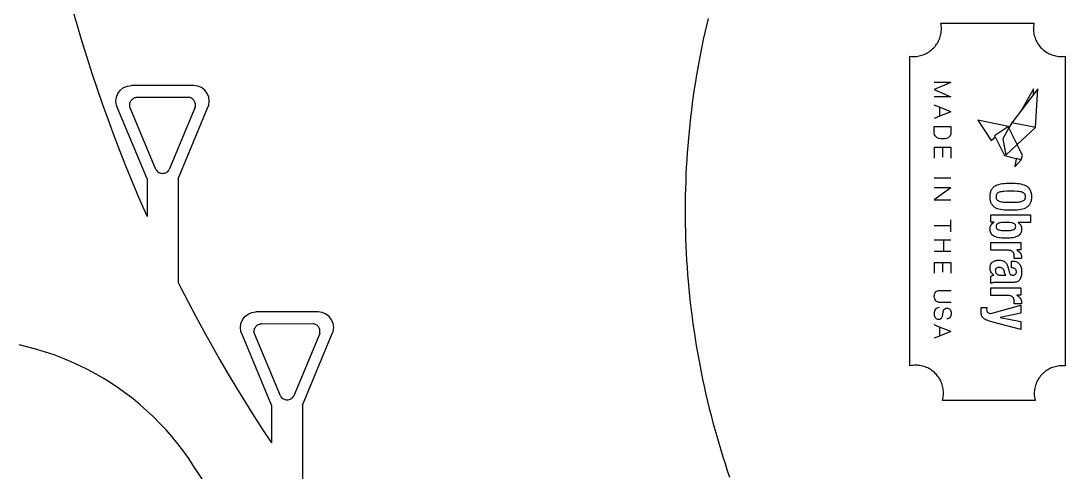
# Model space of a CAD drawing. Extents: x -457 to 457, y -182 to 182.
# Drawn here: x -13.3 to 199.8, y -39.3 to 52.9 of the extents above; entities that cross this region are included whole.
import ezdxf

# ---------------------------------------------------------------- set-up
doc = ezdxf.new("R2010")
doc.units = 0
doc.header["$MEASUREMENT"] = 0
doc.layers.get('0').update_dxf_attribs({"linetype": 'CONTINUOUS'})

msp = doc.modelspace()

# ---------------------------------------------------------------- linework, layer by layer
for p, q in [((-2.72, 55.16), (-1.79, 51.91)), ((126.93, 53.32), (126.59, 51.9)), ((-1.79, 51.91), (-0.83, 48.66)), ((126.59, 51.9), (126.26, 50.47)), ((174.42, 52.4), (193.41, 52.4)), ((174.46, 52.12), (174.42, 52.4)), ((174.5, 51.84), (174.46, 52.12)), ((174.52, 51.56), (174.5, 51.84)), ((174.53, 51.27), (174.52, 51.56)), ((174.52, 50.98), (174.53, 51.27)), ((193.31, 51.56), (193.3, 51.27)), ((193.3, 51.27), (193.31, 50.98)), ((193.33, 51.84), (193.31, 51.56)), ((193.37, 52.12), (193.33, 51.84)), ((193.41, 52.4), (193.37, 52.12)), ((125.95, 49.04), (125.65, 47.61)), ((126.26, 50.47), (125.95, 49.04)), ((173.97, 48.8), (174.08, 49.05)), ((174.08, 49.05), (174.18, 49.31)), ((174.18, 49.31), (174.27, 49.58)), ((174.27, 49.58), (174.35, 49.85)), ((174.35, 49.85), (174.41, 50.12)), ((174.41, 50.12), (174.46, 50.4)), ((174.46, 50.4), (174.5, 50.69)), ((174.5, 50.69), (174.52, 50.98)), ((193.31, 50.98), (193.33, 50.69)), ((193.33, 50.69), (193.37, 50.4)), ((193.37, 50.4), (193.42, 50.12)), ((193.42, 50.12), (193.48, 49.85)), ((193.48, 49.85), (193.56, 49.58)), ((193.56, 49.58), (193.65, 49.31)), ((193.65, 49.31), (193.75, 49.05)), ((193.75, 49.05), (193.86, 48.8)), ((-0.83, 48.66), (0.17, 45.43)), ((125.65, 47.61), (125.37, 46.18)), ((172.24, 46.71), (172.46, 46.88)), ((172.46, 46.88), (172.66, 47.06)), ((172.66, 47.06), (172.86, 47.25)), ((172.86, 47.25), (173.05, 47.44)), ((173.05, 47.44), (173.23, 47.65)), ((173.23, 47.65), (173.4, 47.87)), ((173.4, 47.87), (173.56, 48.09)), ((173.56, 48.09), (173.7, 48.32)), ((173.7, 48.32), (173.84, 48.56)), ((173.84, 48.56), (173.97, 48.8)), ((193.86, 48.8), (193.99, 48.56)), ((193.99, 48.56), (194.13, 48.32)), ((194.13, 48.32), (194.27, 48.09)), ((194.27, 48.09), (194.43, 47.87)), ((194.43, 47.87), (194.6, 47.65)), ((194.6, 47.65), (194.78, 47.44)), ((194.78, 47.44), (194.97, 47.25)), ((194.97, 47.25), (195.16, 47.06)), ((195.16, 47.06), (195.37, 46.88)), ((195.37, 46.88), (195.59, 46.71)), ((0.17, 45.43), (1.2, 42.21)), ((125.09, 44.74), (124.83, 43.3)), ((125.37, 46.18), (125.09, 44.74)), ((168.07, -17.58), (168.07, 45.63)), ((168.07, 45.63), (168.45, 45.59)), ((168.45, 45.59), (168.84, 45.58)), ((168.84, 45.58), (169.13, 45.59)), ((169.13, 45.59), (169.42, 45.61)), ((169.42, 45.61), (169.71, 45.65)), ((169.71, 45.65), (169.99, 45.7)), ((169.99, 45.7), (170.26, 45.76)), ((170.26, 45.76), (170.53, 45.84)), ((170.53, 45.84), (170.8, 45.93)), ((170.8, 45.93), (171.05, 46.03)), ((171.05, 46.03), (171.31, 46.14)), ((171.31, 46.14), (171.55, 46.27)), ((171.55, 46.27), (171.79, 46.41)), ((171.79, 46.41), (172.02, 46.55)), ((172.02, 46.55), (172.24, 46.71)), ((195.59, 46.71), (195.81, 46.55)), ((195.81, 46.55), (196.04, 46.41)), ((196.04, 46.41), (196.28, 46.27)), ((196.28, 46.27), (196.52, 46.14)), ((196.52, 46.14), (196.77, 46.03)), ((196.77, 46.03), (197.03, 45.93)), ((197.03, 45.93), (197.3, 45.84)), ((197.3, 45.84), (197.57, 45.76)), ((197.57, 45.76), (197.84, 45.7)), ((197.84, 45.7), (198.12, 45.65)), ((198.12, 45.65), (198.4, 45.61)), ((198.4, 45.61), (198.69, 45.59)), ((198.69, 45.59), (198.99, 45.58)), ((198.99, 45.58), (199.38, 45.59)), ((199.38, 45.59), (199.77, 45.64)), ((199.77, 45.64), (199.77, -17.61)), ((124.83, 43.3), (124.58, 41.86)), ((1.2, 42.21), (2.27, 39)), ((124.58, 41.86), (124.34, 40.42)), ((2.27, 39), (3.37, 35.8)), ((6.53, 38.06), (7.04, 38.72)), ((7.04, 38.72), (7.69, 39.23)), ((7.69, 39.23), (8.46, 39.54)), ((8.46, 39.54), (9.28, 39.65)), ((21.98, 39.65), (9.28, 39.65)), ((22.8, 39.54), (21.98, 39.65)), ((23.57, 39.23), (22.8, 39.54)), ((24.23, 38.72), (23.57, 39.23)), ((24.73, 38.06), (24.23, 38.72)), ((124.12, 38.98), (123.91, 37.53)), ((124.34, 40.42), (124.12, 38.98)), ((176.48, 40.3), (173.07, 40.3)), ((176.48, 40.3), (173.07, 38.84)), ((173.07, 38.84), (176.48, 37.37)), ((193.35, 39.01), (190.88, 34.63)), ((193.35, 37.81), (193.35, 39.01)), ((194.23, 38.96), (193.35, 37.81)), ((193.71, 31.09), (194.23, 38.96)), ((6.11, 36.48), (6.21, 37.3)), ((6.21, 35.66), (6.11, 36.48)), ((6.21, 37.3), (6.53, 38.06)), ((8.97, 36.09), (9.02, 36.26)), ((9.02, 36.26), (9.09, 36.41)), ((9.09, 36.41), (9.18, 36.56)), ((9.18, 36.56), (9.29, 36.7)), ((9.29, 36.7), (9.4, 36.83)), ((9.4, 36.83), (9.54, 36.94)), ((9.54, 36.94), (9.68, 37.04)), ((9.68, 37.04), (9.83, 37.12)), ((9.83, 37.12), (9.99, 37.19)), ((9.99, 37.19), (10.16, 37.23)), ((10.16, 37.23), (10.33, 37.26)), ((10.33, 37.26), (10.5, 37.27)), ((10.5, 37.27), (20.93, 37.26)), ((21.11, 37.23), (20.93, 37.26)), ((21.27, 37.19), (21.11, 37.23)), ((21.43, 37.12), (21.27, 37.19)), ((21.59, 37.04), (21.43, 37.12)), ((21.73, 36.94), (21.59, 37.04)), ((21.86, 36.83), (21.73, 36.94)), ((21.98, 36.7), (21.86, 36.83)), ((22.08, 36.56), (21.98, 36.7)), ((22.17, 36.42), (22.08, 36.56)), ((22.24, 36.26), (22.17, 36.42)), ((22.3, 36.09), (22.24, 36.26)), ((25.05, 37.3), (24.73, 38.06)), ((25.16, 36.48), (25.05, 37.3)), ((25.05, 35.66), (25.16, 36.48)), ((123.91, 37.53), (123.71, 36.08)), ((176.48, 37.37), (173.07, 37.37)), ((193.35, 37.81), (190.88, 34.63)), ((3.37, 35.8), (4.51, 32.62)), ((6.53, 34.89), (6.21, 35.66)), ((12.46, 20.6), (6.53, 34.89)), ((8.92, 35.75), (8.93, 35.92)), ((8.92, 35.58), (8.92, 35.75)), ((8.94, 35.4), (8.92, 35.58)), ((8.93, 35.92), (8.97, 36.09)), ((8.98, 35.24), (8.94, 35.4)), ((9.04, 35.07), (8.98, 35.24)), ((14.26, 22.51), (9.04, 35.07)), ((22.29, 35.24), (17.01, 22.51)), ((18.81, 20.6), (24.73, 34.89)), ((22.29, 35.24), (22.32, 35.41)), ((22.33, 35.92), (22.3, 36.09)), ((22.32, 35.41), (22.35, 35.58)), ((22.35, 35.75), (22.33, 35.92)), ((22.35, 35.58), (22.35, 35.75)), ((24.73, 34.89), (25.05, 35.66)), ((123.52, 34.63), (123.35, 33.18)), ((123.71, 36.08), (123.52, 34.63)), ((174.15, 35.22), (173.07, 35.65)), ((176.48, 34.3), (174.15, 35.22)), ((174.15, 35.22), (174.15, 33.37)), ((176.48, 34.3), (174.15, 33.37)), ((190.88, 34.63), (188.91, 32.07)), ((4.51, 32.62), (5.68, 29.44)), ((123.35, 33.18), (123.19, 31.73)), ((174.15, 33.37), (173.07, 32.94)), ((188.19, 31.27), (181.98, 32.56)), ((181.98, 32.56), (184.71, 28.43)), ((188.91, 32.07), (188.31, 31.04)), ((193.71, 31.09), (188.91, 32.07)), ((123.04, 30.27), (122.9, 28.82)), ((123.19, 31.73), (123.04, 30.27)), ((173.07, 31.28), (176.48, 31.28)), ((173.07, 30.05), (173.07, 31.28)), ((173.09, 29.8), (173.07, 30.05)), ((176.48, 30.05), (176.46, 29.79)), ((176.48, 31.28), (176.48, 30.05)), ((188.19, 31.27), (185.33, 29.38)), ((188.31, 31.04), (187.03, 28.8)), ((188.31, 31.04), (188.19, 31.27)), ((190, 27.6), (188.31, 31.04)), ((190, 27.6), (193.71, 31.09)), ((5.68, 29.44), (6.89, 26.28)), ((122.9, 28.82), (122.78, 27.36)), ((173.15, 29.58), (173.09, 29.8)), ((173.25, 29.39), (173.15, 29.58)), ((173.37, 29.23), (173.25, 29.39)), ((173.52, 29.1), (173.37, 29.23)), ((173.69, 28.99), (173.52, 29.1)), ((174.06, 28.84), (173.69, 28.99)), ((174.45, 28.77), (174.06, 28.84)), ((174.83, 28.76), (174.45, 28.77)), ((175.2, 28.79), (174.83, 28.76)), ((175.57, 28.86), (175.2, 28.79)), ((175.92, 28.99), (175.57, 28.86)), ((176.07, 29.1), (175.92, 28.99)), ((176.21, 29.22), (176.07, 29.1)), ((176.32, 29.38), (176.21, 29.22)), ((176.41, 29.57), (176.32, 29.38)), ((176.46, 29.79), (176.41, 29.57)), ((184.71, 28.43), (185.51, 29.08)), ((185.33, 29.38), (185.51, 29.08)), ((185.51, 29.08), (185.55, 29.01)), ((185.55, 29.01), (187.39, 25.38)), ((187.03, 28.8), (187.67, 25.42)), ((6.89, 26.28), (8.13, 23.14)), ((122.67, 25.9), (122.57, 24.45)), ((122.78, 27.36), (122.67, 25.9)), ((173.07, 27.06), (173.07, 24.85)), ((173.07, 27.06), (174.82, 27.06)), ((174.82, 25.04), (174.82, 27.06)), ((174.82, 27.06), (176.46, 27.06)), ((176.46, 27.06), (176.46, 24.85)), ((187.67, 25.42), (190, 27.6)), ((191.09, 25.4), (190, 27.6)), ((122.57, 24.45), (122.49, 22.99)), ((187.39, 25.38), (189.79, 24.76)), ((189.79, 24.76), (189.48, 23.04)), ((189.48, 23.04), (190.79, 24.47)), ((190.79, 24.47), (189.79, 24.76)), ((190.79, 24.47), (191.09, 25.4)), ((8.13, 23.14), (9.41, 20)), ((14.26, 22.51), (14.37, 22.34)), ((14.37, 22.34), (14.51, 22.18)), ((14.51, 22.18), (14.67, 22.05)), ((14.67, 22.05), (14.84, 21.93)), ((14.84, 21.93), (15.02, 21.84)), ((15.02, 21.84), (15.22, 21.77)), ((15.22, 21.77), (15.42, 21.73)), ((15.42, 21.73), (15.63, 21.72)), ((15.63, 21.72), (15.84, 21.73)), ((15.84, 21.73), (16.04, 21.77)), ((16.04, 21.77), (16.24, 21.84)), ((16.24, 21.84), (16.43, 21.93)), ((16.43, 21.93), (16.6, 22.05)), ((16.6, 22.05), (16.75, 22.18)), ((16.75, 22.18), (16.89, 22.34)), ((16.89, 22.34), (17.01, 22.51)), ((122.42, 21.53), (122.36, 20.07)), ((122.49, 22.99), (122.42, 21.53)), ((9.41, 20), (10.72, 16.89)), ((12.46, 20.6), (12.46, 12.89)), ((18.81, 20.6), (18.81, -0.55)), ((122.36, 20.07), (122.31, 18.61)), ((173.07, 20.83), (176.48, 20.83)), ((185.51, 19.17), (185.65, 19.25)), ((185.65, 19.25), (185.94, 19.38)), ((185.94, 19.38), (186.26, 19.48)), ((186.26, 19.48), (186.61, 19.56)), ((186.61, 19.56), (186.98, 19.62)), ((186.98, 19.62), (187.38, 19.66)), ((187.38, 19.66), (187.79, 19.69)), ((187.79, 19.69), (188.23, 19.7)), ((188.23, 19.7), (188.68, 19.71)), ((188.68, 19.71), (189.13, 19.7)), ((189.13, 19.7), (189.57, 19.69)), ((189.57, 19.69), (189.99, 19.66)), ((189.99, 19.66), (190.38, 19.62)), ((190.38, 19.62), (190.75, 19.56)), ((190.75, 19.56), (191.1, 19.48)), ((191.1, 19.48), (191.42, 19.38)), ((191.42, 19.38), (191.71, 19.25)), ((191.71, 19.25), (191.85, 19.17)), ((122.28, 17.14), (122.26, 15.68)), ((122.31, 18.61), (122.28, 17.14)), ((176.48, 18.75), (173.07, 16.32)), ((176.48, 18.75), (173.07, 18.75)), ((184.46, 16.95), (184.47, 17.17)), ((184.47, 17.17), (184.48, 17.38)), ((184.48, 17.38), (184.51, 17.58)), ((184.51, 17.58), (184.54, 17.77)), ((184.54, 17.77), (184.59, 17.95)), ((184.59, 17.95), (184.64, 18.11)), ((184.64, 18.11), (184.7, 18.27)), ((184.7, 18.27), (184.78, 18.41)), ((184.78, 18.41), (184.86, 18.55)), ((184.86, 18.55), (184.95, 18.67)), ((184.95, 18.67), (185.04, 18.79)), ((185.04, 18.79), (185.15, 18.9)), ((185.15, 18.9), (185.26, 19)), ((185.26, 19), (185.38, 19.09)), ((185.38, 19.09), (185.51, 19.17)), ((185.68, 17.12), (185.67, 16.95)), ((185.71, 17.27), (185.68, 17.12)), ((185.76, 17.41), (185.71, 17.27)), ((185.83, 17.53), (185.76, 17.41)), ((185.93, 17.63), (185.83, 17.53)), ((186.05, 17.73), (185.93, 17.63)), ((186.19, 17.8), (186.05, 17.73)), ((186.36, 17.87), (186.19, 17.8)), ((186.55, 17.93), (186.36, 17.87)), ((186.77, 17.97), (186.55, 17.93)), ((187.02, 18), (186.77, 17.97)), ((187.29, 18.03), (187.02, 18)), ((187.92, 18.06), (187.29, 18.03)), ((188.68, 18.07), (187.92, 18.06)), ((189.43, 18.06), (188.68, 18.07)), ((190.07, 18.03), (189.43, 18.06)), ((190.34, 18), (190.07, 18.03)), ((190.59, 17.97), (190.34, 18)), ((190.81, 17.93), (190.59, 17.97)), ((191, 17.87), (190.81, 17.93)), ((191.17, 17.8), (191, 17.87)), ((191.31, 17.73), (191.17, 17.8)), ((191.43, 17.63), (191.31, 17.73)), ((191.53, 17.53), (191.43, 17.63)), ((191.6, 17.41), (191.53, 17.53)), ((191.65, 17.27), (191.6, 17.41)), ((191.68, 17.12), (191.65, 17.27)), ((191.69, 16.95), (191.68, 17.12)), ((191.85, 19.17), (191.98, 19.09)), ((191.98, 19.09), (192.1, 19)), ((192.1, 19), (192.21, 18.9)), ((192.21, 18.9), (192.32, 18.79)), ((192.32, 18.79), (192.42, 18.67)), ((192.42, 18.67), (192.5, 18.55)), ((192.5, 18.55), (192.59, 18.41)), ((192.59, 18.41), (192.66, 18.27)), ((192.66, 18.27), (192.72, 18.11)), ((192.72, 18.11), (192.77, 17.95)), ((192.77, 17.95), (192.82, 17.77)), ((192.82, 17.77), (192.85, 17.58)), ((192.85, 17.58), (192.88, 17.38)), ((192.88, 17.38), (192.89, 17.17)), ((192.89, 17.17), (192.9, 16.95)), ((10.72, 16.89), (12.06, 13.78)), ((122.26, 15.68), (122.25, 14.22)), ((173.07, 16.32), (176.48, 16.32)), ((184.47, 16.72), (184.46, 16.95)), ((184.48, 16.51), (184.47, 16.72)), ((184.51, 16.31), (184.48, 16.51)), ((184.54, 16.12), (184.51, 16.31)), ((184.59, 15.95), (184.54, 16.12)), ((184.64, 15.78), (184.59, 15.95)), ((184.7, 15.62), (184.64, 15.78)), ((184.78, 15.48), (184.7, 15.62)), ((184.86, 15.34), (184.78, 15.48)), ((184.95, 15.22), (184.86, 15.34)), ((185.04, 15.1), (184.95, 15.22)), ((185.15, 14.99), (185.04, 15.1)), ((185.26, 14.89), (185.15, 14.99)), ((185.67, 16.95), (185.68, 16.77)), ((185.68, 16.77), (185.71, 16.62)), ((185.71, 16.62), (185.76, 16.48)), ((185.76, 16.48), (185.83, 16.36)), ((185.83, 16.36), (185.93, 16.26)), ((185.93, 16.26), (186.05, 16.16)), ((186.05, 16.16), (186.19, 16.09)), ((186.19, 16.09), (186.36, 16.02)), ((186.36, 16.02), (186.55, 15.97)), ((186.55, 15.97), (186.77, 15.92)), ((186.77, 15.92), (187.02, 15.89)), ((187.02, 15.89), (187.29, 15.86)), ((187.29, 15.86), (187.92, 15.83)), ((187.92, 15.83), (188.68, 15.82)), ((188.68, 15.82), (189.43, 15.83)), ((189.43, 15.83), (190.07, 15.86)), ((190.07, 15.86), (190.34, 15.89)), ((190.34, 15.89), (190.59, 15.92)), ((190.59, 15.92), (190.81, 15.97)), ((190.81, 15.97), (191, 16.02)), ((191, 16.02), (191.17, 16.09)), ((191.17, 16.09), (191.31, 16.16)), ((191.31, 16.16), (191.43, 16.26)), ((191.43, 16.26), (191.53, 16.36)), ((191.53, 16.36), (191.6, 16.48)), ((191.6, 16.48), (191.65, 16.62)), ((191.65, 16.62), (191.68, 16.77)), ((191.68, 16.77), (191.69, 16.95)), ((192.21, 14.99), (192.1, 14.89)), ((192.32, 15.1), (192.21, 14.99)), ((192.42, 15.22), (192.32, 15.1)), ((192.5, 15.34), (192.42, 15.22)), ((192.59, 15.48), (192.5, 15.34)), ((192.66, 15.62), (192.59, 15.48)), ((192.72, 15.78), (192.66, 15.62)), ((192.77, 15.95), (192.72, 15.78)), ((192.82, 16.12), (192.77, 15.95)), ((192.85, 16.31), (192.82, 16.12)), ((192.88, 16.51), (192.85, 16.31)), ((192.89, 16.72), (192.88, 16.51)), ((192.9, 16.95), (192.89, 16.72)), ((12.06, 13.78), (12.46, 12.89)), ((122.25, 14.22), (122.25, 12.76)), ((184.62, 11.76), (184.62, 13.26)), ((184.62, 13.26), (192.74, 13.26)), ((185.38, 14.8), (185.26, 14.89)), ((185.51, 14.72), (185.38, 14.8)), ((185.65, 14.64), (185.51, 14.72)), ((185.94, 14.51), (185.65, 14.64)), ((186.26, 14.41), (185.94, 14.51)), ((186.61, 14.33), (186.26, 14.41)), ((186.98, 14.27), (186.61, 14.33)), ((187.38, 14.23), (186.98, 14.27)), ((187.79, 14.2), (187.38, 14.23)), ((188.23, 14.19), (187.79, 14.2)), ((188.68, 14.18), (188.23, 14.19)), ((189.13, 14.19), (188.68, 14.18)), ((189.57, 14.2), (189.13, 14.19)), ((189.99, 14.23), (189.57, 14.2)), ((190.38, 14.27), (189.99, 14.23)), ((190.75, 14.33), (190.38, 14.27)), ((191.1, 14.41), (190.75, 14.33)), ((191.42, 14.51), (191.1, 14.41)), ((191.71, 14.64), (191.42, 14.51)), ((191.85, 14.72), (191.71, 14.64)), ((191.98, 14.8), (191.85, 14.72)), ((192.1, 14.89), (191.98, 14.8)), ((192.74, 13.26), (192.74, 11.69)), ((122.25, 12.76), (122.27, 11.3)), ((122.27, 11.3), (122.3, 9.84)), ((176.48, 11.04), (173.07, 11.04)), ((176.48, 11.04), (176.48, 12.26)), ((176.48, 9.8), (176.48, 11.04)), ((184.48, 10.58), (184.51, 10.78)), ((184.51, 10.78), (184.57, 10.97)), ((184.57, 10.97), (184.65, 11.15)), ((185.27, 11.74), (184.62, 11.76)), ((184.65, 11.15), (184.77, 11.31)), ((184.77, 11.31), (184.91, 11.47)), ((184.91, 11.47), (185.07, 11.61)), ((185.07, 11.61), (185.27, 11.74)), ((185.68, 10.99), (185.67, 10.86)), ((185.67, 10.86), (185.68, 10.74)), ((185.7, 11.1), (185.68, 10.99)), ((185.68, 10.74), (185.7, 10.63)), ((185.74, 11.2), (185.7, 11.1)), ((185.8, 11.29), (185.74, 11.2)), ((185.87, 11.36), (185.8, 11.29)), ((185.95, 11.43), (185.87, 11.36)), ((186.06, 11.49), (185.95, 11.43)), ((186.18, 11.54), (186.06, 11.49)), ((186.31, 11.58), (186.18, 11.54)), ((186.46, 11.61), (186.31, 11.58)), ((186.81, 11.66), (186.46, 11.61)), ((187.21, 11.69), (186.81, 11.66)), ((187.68, 11.69), (187.21, 11.69)), ((188.15, 11.69), (187.68, 11.69)), ((188.56, 11.66), (188.15, 11.69)), ((188.9, 11.61), (188.56, 11.66)), ((189.05, 11.58), (188.9, 11.61)), ((189.18, 11.54), (189.05, 11.58)), ((189.3, 11.49), (189.18, 11.54)), ((189.41, 11.43), (189.3, 11.49)), ((189.49, 11.36), (189.41, 11.43)), ((189.56, 11.29), (189.49, 11.36)), ((189.62, 11.2), (189.56, 11.29)), ((189.66, 11.1), (189.62, 11.2)), ((189.68, 10.99), (189.66, 11.1)), ((189.66, 10.63), (189.68, 10.74)), ((189.69, 10.86), (189.68, 10.99)), ((189.68, 10.74), (189.69, 10.86)), ((192.74, 11.69), (190.17, 11.69)), ((190.17, 11.69), (190.34, 11.54)), ((190.34, 11.54), (190.49, 11.41)), ((190.49, 11.41), (190.61, 11.27)), ((190.61, 11.27), (190.72, 11.11)), ((190.72, 11.11), (190.8, 10.94)), ((190.8, 10.94), (190.85, 10.76)), ((190.85, 10.76), (190.89, 10.57)), ((122.3, 9.84), (122.34, 8.38)), ((184.46, 10.35), (184.48, 10.58)), ((184.48, 10.12), (184.46, 10.35)), ((184.51, 9.9), (184.48, 10.12)), ((184.57, 9.7), (184.51, 9.9)), ((184.65, 9.52), (184.57, 9.7)), ((184.75, 9.35), (184.65, 9.52)), ((184.88, 9.2), (184.75, 9.35)), ((185.04, 9.06), (184.88, 9.2)), ((185.22, 8.93), (185.04, 9.06)), ((185.43, 8.83), (185.22, 8.93)), ((185.66, 8.73), (185.43, 8.83)), ((185.93, 8.65), (185.66, 8.73)), ((185.7, 10.63), (185.74, 10.54)), ((185.74, 10.54), (185.8, 10.45)), ((185.8, 10.45), (185.87, 10.37)), ((185.87, 10.37), (185.95, 10.31)), ((186.22, 8.59), (185.93, 8.65)), ((185.95, 10.31), (186.06, 10.25)), ((186.06, 10.25), (186.18, 10.2)), ((186.18, 10.2), (186.31, 10.16)), ((186.54, 8.54), (186.22, 8.59)), ((186.31, 10.16), (186.46, 10.13)), ((186.46, 10.13), (186.81, 10.08)), ((186.89, 8.51), (186.54, 8.54)), ((186.81, 10.08), (187.21, 10.05)), ((187.21, 10.05), (187.68, 10.05)), ((187.68, 10.05), (188.15, 10.05)), ((188.15, 10.05), (188.56, 10.08)), ((188.82, 8.54), (188.47, 8.51)), ((188.56, 10.08), (188.9, 10.13)), ((189.14, 8.59), (188.82, 8.54)), ((188.9, 10.13), (189.05, 10.16)), ((189.05, 10.16), (189.18, 10.2)), ((189.43, 8.65), (189.14, 8.59)), ((189.18, 10.2), (189.3, 10.25)), ((189.3, 10.25), (189.41, 10.31)), ((189.41, 10.31), (189.49, 10.37)), ((189.7, 8.73), (189.43, 8.65)), ((189.49, 10.37), (189.56, 10.45)), ((189.56, 10.45), (189.62, 10.54)), ((189.62, 10.54), (189.66, 10.63)), ((189.93, 8.83), (189.7, 8.73)), ((190.14, 8.93), (189.93, 8.83)), ((190.32, 9.06), (190.14, 8.93)), ((190.48, 9.2), (190.32, 9.06)), ((190.61, 9.35), (190.48, 9.2)), ((190.71, 9.52), (190.61, 9.35)), ((190.8, 9.7), (190.71, 9.52)), ((190.85, 9.9), (190.8, 9.7)), ((190.89, 10.12), (190.85, 9.9)), ((190.89, 10.57), (190.9, 10.35)), ((190.9, 10.35), (190.89, 10.12)), ((122.34, 8.38), (122.4, 6.91)), ((122.4, 6.91), (122.47, 5.45)), ((173.07, 8.16), (174.96, 8.16)), ((174.96, 8.16), (174.96, 5.75)), ((174.96, 8.16), (176.48, 8.16)), ((184.62, 6.01), (184.62, 7.58)), ((184.62, 7.58), (190.74, 7.58)), ((187.27, 8.48), (186.89, 8.51)), ((187.68, 8.48), (187.27, 8.48)), ((188.09, 8.48), (187.68, 8.48)), ((188.47, 8.51), (188.09, 8.48)), ((190.74, 7.58), (190.74, 6.08)), ((122.47, 5.45), (122.55, 4)), ((174.96, 5.75), (173.07, 5.75)), ((176.48, 5.75), (174.96, 5.75)), ((188.3, 6.01), (184.62, 6.01)), ((188.44, 6), (188.3, 6.01)), ((188.58, 5.98), (188.44, 6)), ((188.7, 5.95), (188.58, 5.98)), ((188.81, 5.91), (188.7, 5.95)), ((188.91, 5.85), (188.81, 5.91)), ((189, 5.79), (188.91, 5.85)), ((189.08, 5.72), (189, 5.79)), ((189.15, 5.64), (189.08, 5.72)), ((189.21, 5.55), (189.15, 5.64)), ((189.26, 5.46), (189.21, 5.55)), ((189.31, 5.36), (189.26, 5.46)), ((189.34, 5.26), (189.31, 5.36)), ((189.38, 5.06), (189.34, 5.26)), ((189.37, 4.36), (189.39, 4.61)), ((190.87, 4.36), (189.37, 4.36)), ((189.4, 4.85), (189.38, 5.06)), ((189.39, 4.61), (189.4, 4.85)), ((190.74, 6.08), (189.92, 6.08)), ((189.92, 6.08), (190.13, 5.93)), ((190.13, 5.93), (190.32, 5.79)), ((190.32, 5.79), (190.49, 5.64)), ((190.49, 5.64), (190.63, 5.48)), ((190.63, 5.48), (190.74, 5.29)), ((190.74, 5.29), (190.83, 5.1)), ((190.83, 5.1), (190.88, 4.88)), ((190.9, 4.65), (190.87, 4.36)), ((190.88, 4.88), (190.9, 4.65)), ((122.55, 4), (122.64, 2.54)), ((122.64, 2.54), (122.75, 1.08)), ((173.07, 3.54), (173.07, 1.34)), ((173.07, 3.54), (174.82, 3.54)), ((174.82, 1.53), (174.82, 3.54)), ((174.82, 3.54), (176.46, 3.54)), ((176.46, 3.54), (176.46, 1.34)), ((184.46, 2.52), (184.47, 2.72)), ((184.47, 2.25), (184.46, 2.52)), ((184.47, 2.72), (184.51, 2.9)), ((184.5, 2.01), (184.47, 2.25)), ((184.51, 2.9), (184.56, 3.06)), ((184.56, 3.06), (184.62, 3.21)), ((184.62, 3.21), (184.71, 3.35)), ((184.71, 3.35), (184.8, 3.47)), ((184.8, 3.47), (184.91, 3.58)), ((184.91, 3.58), (185.03, 3.67)), ((185.03, 3.67), (185.16, 3.75)), ((185.16, 3.75), (185.3, 3.82)), ((185.3, 3.82), (185.45, 3.88)), ((185.45, 3.88), (185.6, 3.92)), ((185.6, 2.18), (185.57, 2.12)), ((185.6, 3.92), (185.75, 3.96)), ((185.68, 2.28), (185.6, 2.18)), ((185.78, 2.36), (185.68, 2.28)), ((185.75, 3.96), (185.9, 3.98)), ((185.91, 2.42), (185.78, 2.36)), ((185.9, 3.98), (186.21, 4)), ((186.06, 2.47), (185.91, 2.42)), ((186.21, 2.49), (186.06, 2.47)), ((186.21, 4), (186.42, 3.99)), ((186.38, 2.5), (186.21, 2.49)), ((186.58, 2.49), (186.38, 2.5)), ((186.42, 3.99), (186.61, 3.98)), ((186.75, 2.45), (186.58, 2.49)), ((186.61, 3.98), (186.79, 3.95)), ((186.9, 2.39), (186.75, 2.45)), ((186.79, 3.95), (186.96, 3.91)), ((187.03, 2.29), (186.9, 2.39)), ((186.96, 3.91), (187.11, 3.86)), ((187.14, 2.17), (187.03, 2.29)), ((187.11, 3.86), (187.25, 3.79)), ((187.24, 2.02), (187.14, 2.17)), ((187.25, 3.79), (187.37, 3.72)), ((187.37, 3.72), (187.49, 3.63)), ((187.49, 3.63), (187.6, 3.53)), ((187.6, 3.53), (187.69, 3.42)), ((187.69, 3.42), (187.78, 3.29)), ((187.78, 3.29), (187.86, 3.15)), ((187.86, 3.15), (187.94, 3)), ((187.94, 3), (188, 2.83)), ((188, 2.83), (188.12, 2.45)), ((188.12, 2.45), (188.36, 1.57)), ((188.86, 2.4), (188.86, 3.81)), ((188.86, 3.81), (189.01, 3.81)), ((189.03, 2.4), (188.86, 2.4)), ((189.01, 3.81), (189.26, 3.79)), ((189.2, 2.39), (189.03, 2.4)), ((189.36, 2.35), (189.2, 2.39)), ((189.26, 3.79), (189.5, 3.76)), ((189.49, 2.29), (189.36, 2.35)), ((189.61, 2.21), (189.49, 2.29)), ((189.5, 3.76), (189.71, 3.71)), ((189.7, 2.11), (189.61, 2.21)), ((189.71, 3.71), (189.9, 3.64)), ((189.9, 3.64), (190.07, 3.55)), ((190.07, 3.55), (190.23, 3.44)), ((190.23, 3.44), (190.36, 3.31)), ((190.36, 3.31), (190.48, 3.18)), ((190.48, 3.18), (190.59, 3.02)), ((190.59, 3.02), (190.67, 2.86)), ((190.67, 2.86), (190.74, 2.68)), ((190.74, 2.68), (190.8, 2.49)), ((190.8, 2.49), (190.84, 2.3)), ((190.84, 2.3), (190.87, 2.09)), ((122.75, 1.08), (122.87, -0.38)), ((184.55, 1.8), (184.5, 2.01)), ((184.62, 1.6), (184.55, 1.8)), ((184.73, 1.42), (184.62, 1.6)), ((184.62, 0.75), (184.78, 0.82)), ((184.62, -0.75), (184.62, 0.75)), ((184.87, 1.26), (184.73, 1.42)), ((184.78, 0.82), (184.94, 0.87)), ((185.04, 1.11), (184.87, 1.26)), ((184.94, 0.87), (185.26, 0.94)), ((185.26, 0.94), (185.04, 1.11)), ((185.54, 1.98), (185.53, 1.91)), ((185.53, 1.91), (185.55, 1.75)), ((185.55, 2.05), (185.54, 1.98)), ((185.57, 2.12), (185.55, 2.05)), ((185.55, 1.75), (185.59, 1.58)), ((185.59, 1.58), (185.65, 1.42)), ((185.65, 1.42), (185.75, 1.27)), ((185.75, 1.27), (185.81, 1.2)), ((185.81, 1.2), (185.88, 1.14)), ((185.88, 1.14), (185.96, 1.08)), ((185.96, 1.08), (186.05, 1.03)), ((186.05, 1.03), (186.14, 1)), ((186.14, 1), (186.24, 0.97)), ((186.24, 0.97), (186.36, 0.95)), ((186.36, 0.95), (186.48, 0.94)), ((186.48, 0.94), (187.68, 0.94)), ((187.31, 1.83), (187.24, 2.02)), ((187.37, 1.61), (187.31, 1.83)), ((187.42, 1.46), (187.37, 1.61)), ((187.48, 1.29), (187.42, 1.46)), ((187.57, 1.11), (187.48, 1.29)), ((187.68, 0.94), (187.57, 1.11)), ((188.36, 1.57), (188.41, 1.41)), ((188.41, 1.41), (188.47, 1.27)), ((188.47, 1.27), (188.54, 1.16)), ((188.54, 1.16), (188.61, 1.08)), ((188.61, 1.08), (188.71, 1.02)), ((188.71, 1.02), (188.81, 0.97)), ((188.81, 0.97), (188.94, 0.95)), ((188.94, 0.95), (189.08, 0.94)), ((189.08, 0.94), (189.24, 0.95)), ((189.24, 0.95), (189.39, 0.98)), ((189.39, 0.98), (189.52, 1.03)), ((189.52, 1.03), (189.63, 1.11)), ((189.63, 1.11), (189.71, 1.21)), ((189.77, 1.98), (189.7, 2.11)), ((189.71, 1.21), (189.78, 1.34)), ((189.81, 1.84), (189.77, 1.98)), ((189.78, 1.34), (189.82, 1.49)), ((189.83, 1.67), (189.81, 1.84)), ((189.82, 1.49), (189.83, 1.67)), ((190.59, 0.14), (190.49, -0.02)), ((190.68, 0.32), (190.59, 0.14)), ((190.76, 0.53), (190.68, 0.32)), ((190.82, 0.76), (190.76, 0.53)), ((190.86, 1.03), (190.82, 0.76)), ((190.89, 1.33), (190.86, 1.03)), ((190.87, 2.09), (190.89, 1.88)), ((190.89, 1.88), (190.9, 1.66)), ((190.9, 1.66), (190.89, 1.33)), ((18.81, -0.55), (19.28, -1.51)), ((19.28, -1.51), (20.83, -4.52)), ((122.87, -0.38), (123, -1.83)), ((123, -1.83), (123.15, -3.29)), ((184.88, -0.65), (184.62, -0.75)), ((184.62, -1.67), (190.74, -1.67)), ((184.62, -3.24), (184.62, -1.67)), ((185, -0.62), (184.88, -0.65)), ((185.13, -0.59), (185, -0.62)), ((185.43, -0.57), (185.13, -0.59)), ((185.81, -0.56), (185.43, -0.57)), ((189.02, -0.56), (185.81, -0.56)), ((189.22, -0.55), (189.02, -0.56)), ((189.42, -0.54), (189.22, -0.55)), ((189.6, -0.51), (189.42, -0.54)), ((189.78, -0.47), (189.6, -0.51)), ((189.95, -0.42), (189.78, -0.47)), ((190.1, -0.35), (189.95, -0.42)), ((190.24, -0.26), (190.1, -0.35)), ((190.37, -0.15), (190.24, -0.26)), ((190.49, -0.02), (190.37, -0.15)), ((190.74, -1.67), (190.74, -3.17)), ((123.15, -3.29), (123.3, -4.74)), ((173.08, -3.39), (173.1, -3.09)), ((173.1, -3.68), (173.08, -3.39)), ((173.1, -3.09), (173.17, -2.84)), ((173.17, -3.92), (173.1, -3.68)), ((173.17, -2.84), (173.27, -2.64)), ((173.27, -4.13), (173.17, -3.92)), ((173.27, -2.64), (173.4, -2.47)), ((173.4, -4.29), (173.27, -4.13)), ((173.4, -2.47), (173.55, -2.34)), ((173.55, -2.34), (173.74, -2.24)), ((173.74, -2.24), (173.94, -2.19)), ((173.94, -2.19), (174.16, -2.17)), ((174.16, -2.17), (176.49, -2.17)), ((188.3, -3.24), (184.62, -3.24)), ((188.44, -3.25), (188.3, -3.24)), ((188.58, -3.27), (188.44, -3.25)), ((188.7, -3.3), (188.58, -3.27)), ((188.81, -3.34), (188.7, -3.3)), ((188.91, -3.4), (188.81, -3.34)), ((189, -3.46), (188.91, -3.4)), ((189.08, -3.54), (189, -3.46)), ((189.15, -3.62), (189.08, -3.54)), ((189.21, -3.7), (189.15, -3.62)), ((189.26, -3.79), (189.21, -3.7)), ((189.31, -3.89), (189.26, -3.79)), ((189.34, -3.99), (189.31, -3.89)), ((189.38, -4.19), (189.34, -3.99)), ((189.4, -4.4), (189.38, -4.19)), ((190.74, -3.17), (189.92, -3.17)), ((189.92, -3.17), (190.13, -3.32)), ((190.13, -3.32), (190.32, -3.46)), ((190.32, -3.46), (190.49, -3.61)), ((190.49, -3.61), (190.63, -3.78)), ((190.63, -3.78), (190.74, -3.96)), ((190.74, -3.96), (190.83, -4.16)), ((190.83, -4.16), (190.88, -4.37)), ((20.83, -4.52), (22.41, -7.51)), ((123.3, -4.74), (123.47, -6.19)), ((123.47, -6.19), (123.66, -7.64)), ((173.18, -6.26), (173.11, -6.47)), ((173.29, -6.07), (173.18, -6.26)), ((173.44, -5.92), (173.29, -6.07)), ((173.56, -4.41), (173.4, -4.29)), ((173.62, -5.8), (173.44, -5.92)), ((173.75, -4.5), (173.56, -4.41)), ((173.84, -5.73), (173.62, -5.8)), ((173.95, -4.55), (173.75, -4.5)), ((174.1, -5.7), (173.84, -5.73)), ((173.95, -4.55), (174.16, -4.57)), ((174.16, -4.57), (176.49, -4.57)), ((174.73, -7.46), (174.98, -6.3)), ((174.98, -6.3), (175.06, -6.08)), ((175.06, -6.08), (175.2, -5.92)), ((175.2, -5.92), (175.4, -5.82)), ((175.4, -5.82), (175.69, -5.79)), ((175.69, -5.79), (175.85, -5.8)), ((175.85, -5.8), (176, -5.85)), ((176, -5.85), (176.15, -5.94)), ((176.15, -5.94), (176.27, -6.06)), ((176.27, -6.06), (176.37, -6.21)), ((176.37, -6.21), (176.45, -6.39)), ((176.45, -6.39), (176.5, -6.6)), ((182.62, -5.66), (183.79, -5.66)), ((182.62, -6.3), (182.62, -5.66)), ((182.64, -6.79), (182.62, -6.3)), ((183.77, -5.86), (183.76, -6.07)), ((183.76, -6.07), (183.77, -6.27)), ((183.79, -5.66), (183.77, -5.86)), ((183.77, -6.27), (183.82, -6.44)), ((184.62, -6.91), (190.74, -5.19)), ((189.37, -4.89), (189.39, -4.64)), ((190.87, -4.89), (189.37, -4.89)), ((189.39, -4.64), (189.4, -4.4)), ((190.74, -5.19), (190.74, -6.83)), ((190.9, -4.6), (190.87, -4.89)), ((190.88, -4.37), (190.9, -4.6)), ((22.41, -7.51), (24.02, -10.49)), ((31.61, -8.93), (31.93, -8.16)), ((31.93, -8.16), (32.44, -7.51)), ((32.44, -7.51), (33.09, -7)), ((33.09, -7), (33.86, -6.68)), ((33.86, -6.68), (34.68, -6.58)), ((47.38, -6.58), (34.68, -6.58)), ((48.2, -6.68), (47.38, -6.58)), ((48.97, -7), (48.2, -6.68)), ((49.63, -7.51), (48.97, -7)), ((50.13, -8.16), (49.63, -7.51)), ((50.45, -8.93), (50.13, -8.16)), ((123.66, -7.64), (123.85, -9.09)), ((173.06, -6.7), (173.05, -6.95)), ((173.05, -6.95), (173.06, -7.2)), ((173.11, -6.47), (173.06, -6.7)), ((173.06, -7.2), (173.12, -7.42)), ((173.12, -7.42), (173.2, -7.61)), ((173.2, -7.61), (173.31, -7.77)), ((173.31, -7.77), (173.44, -7.9)), ((173.44, -7.9), (173.59, -8)), ((173.59, -8), (173.74, -8.06)), ((173.74, -8.06), (173.9, -8.08)), ((173.9, -8.08), (174.19, -8.05)), ((174.19, -8.05), (174.44, -7.94)), ((174.44, -7.94), (174.54, -7.85)), ((174.54, -7.85), (174.63, -7.74)), ((174.63, -7.74), (174.73, -7.46)), ((175.83, -7.98), (175.63, -8)), ((176.01, -7.92), (175.83, -7.98)), ((176.16, -7.82), (176.01, -7.92)), ((176.28, -7.68), (176.16, -7.82)), ((176.38, -7.51), (176.28, -7.68)), ((176.45, -7.31), (176.38, -7.51)), ((176.5, -7.08), (176.45, -7.31)), ((176.5, -6.6), (176.51, -6.84)), ((176.51, -6.84), (176.5, -7.08)), ((182.66, -7.01), (182.64, -6.79)), ((182.7, -7.2), (182.66, -7.01)), ((182.76, -7.38), (182.7, -7.2)), ((182.83, -7.54), (182.76, -7.38)), ((182.92, -7.68), (182.83, -7.54)), ((183.03, -7.81), (182.92, -7.68)), ((183.17, -7.93), (183.03, -7.81)), ((183.34, -8.05), (183.17, -7.93)), ((183.54, -8.15), (183.34, -8.05)), ((183.76, -8.26), (183.54, -8.15)), ((184.03, -8.35), (183.76, -8.26)), ((183.82, -6.44), (183.89, -6.58)), ((183.89, -6.58), (183.99, -6.69)), ((183.99, -6.69), (184.11, -6.78)), ((184.32, -8.45), (184.03, -8.35)), ((184.11, -6.78), (184.26, -6.84)), ((184.26, -6.84), (184.43, -6.88)), ((185.03, -8.65), (184.32, -8.45)), ((184.43, -6.88), (184.62, -6.91)), ((190.74, -6.83), (186.51, -7.74)), ((186.51, -7.74), (190.74, -8.56)), ((24.02, -10.49), (25.66, -13.44)), ((31.51, -9.75), (31.61, -8.93)), ((31.61, -10.57), (31.51, -9.75)), ((31.93, -11.34), (31.61, -10.57)), ((34.32, -10.48), (34.33, -10.31)), ((34.32, -10.65), (34.32, -10.48)), ((34.34, -10.82), (34.32, -10.65)), ((34.33, -10.31), (34.37, -10.14)), ((34.37, -10.14), (34.42, -9.97)), ((34.42, -9.97), (34.49, -9.81)), ((34.49, -9.81), (34.58, -9.66)), ((34.58, -9.66), (34.69, -9.53)), ((34.69, -9.53), (34.8, -9.4)), ((34.8, -9.4), (34.94, -9.29)), ((34.94, -9.29), (35.08, -9.19)), ((35.08, -9.19), (35.23, -9.11)), ((35.23, -9.11), (35.39, -9.04)), ((35.39, -9.04), (35.56, -9)), ((35.56, -9), (35.73, -8.97)), ((35.73, -8.97), (35.9, -8.96)), ((35.9, -8.96), (46.33, -8.97)), ((46.51, -8.99), (46.33, -8.97)), ((46.67, -9.04), (46.51, -8.99)), ((46.83, -9.11), (46.67, -9.04)), ((46.99, -9.19), (46.83, -9.11)), ((47.13, -9.28), (46.99, -9.19)), ((47.26, -9.4), (47.13, -9.28)), ((47.38, -9.52), (47.26, -9.4)), ((47.48, -9.66), (47.38, -9.52)), ((47.57, -9.81), (47.48, -9.66)), ((47.64, -9.97), (47.57, -9.81)), ((47.7, -10.13), (47.64, -9.97)), ((47.73, -10.3), (47.7, -10.13)), ((47.72, -10.82), (47.75, -10.65)), ((47.75, -10.48), (47.73, -10.3)), ((47.75, -10.65), (47.75, -10.48)), ((50.13, -11.34), (50.45, -10.57)), ((50.56, -9.75), (50.45, -8.93)), ((50.45, -10.57), (50.56, -9.75)), ((123.85, -9.09), (124.06, -10.54)), ((124.06, -10.54), (124.28, -11.98)), ((174.15, -9.65), (173.07, -9.23)), ((176.48, -10.58), (174.15, -9.65)), ((174.15, -9.65), (174.15, -11.51)), ((176.48, -10.58), (174.15, -11.51)), ((190.74, -10.13), (185.03, -8.65)), ((190.74, -8.56), (190.74, -10.13)), ((37.86, -25.63), (31.93, -11.34)), ((34.38, -10.99), (34.34, -10.82)), ((34.44, -11.16), (34.38, -10.99)), ((39.66, -23.72), (34.44, -11.16)), ((47.69, -10.99), (42.41, -23.72)), ((44.21, -25.63), (50.13, -11.34)), ((47.69, -10.99), (47.72, -10.82)), ((124.28, -11.98), (124.51, -13.43)), ((174.15, -11.51), (173.07, -11.94)), ((-11.8, -13.74), (-13.61, -13.32)), ((-10.01, -14.22), (-11.8, -13.74)), ((-8.24, -14.76), (-10.01, -14.22)), ((-6.49, -15.36), (-8.24, -14.76)), ((25.66, -13.44), (27.33, -16.38)), ((124.51, -13.43), (124.76, -14.87)), ((124.76, -14.87), (125.02, -16.31)), ((-4.76, -16.02), (-6.49, -15.36)), ((-3.04, -16.73), (-4.76, -16.02)), ((-1.36, -17.5), (-3.04, -16.73)), ((27.33, -16.38), (29.04, -19.3)), ((125.02, -16.31), (125.29, -17.74)), ((0.3, -18.32), (-1.36, -17.5)), ((1.94, -19.19), (0.3, -18.32)), ((125.29, -17.74), (125.57, -19.18)), ((168.36, -17.52), (168.07, -17.58)), ((168.66, -17.48), (168.36, -17.52)), ((168.96, -17.46), (168.66, -17.48)), ((169.27, -17.45), (168.96, -17.46)), ((169.56, -17.46), (169.27, -17.45)), ((169.85, -17.48), (169.56, -17.46)), ((170.13, -17.52), (169.85, -17.48)), ((170.41, -17.57), (170.13, -17.52)), ((170.69, -17.63), (170.41, -17.57)), ((170.96, -17.71), (170.69, -17.63)), ((171.22, -17.8), (170.96, -17.71)), ((171.48, -17.9), (171.22, -17.8)), ((171.73, -18.01), (171.48, -17.9)), ((171.98, -18.14), (171.73, -18.01)), ((172.21, -18.27), (171.98, -18.14)), ((172.45, -18.42), (172.21, -18.27)), ((172.67, -18.58), (172.45, -18.42)), ((172.88, -18.75), (172.67, -18.58)), ((173.09, -18.93), (172.88, -18.75)), ((173.29, -19.12), (173.09, -18.93)), ((173.48, -19.31), (173.29, -19.12)), ((195.33, -19.05), (195.13, -19.24)), ((195.54, -18.87), (195.33, -19.05)), ((195.75, -18.7), (195.54, -18.87)), ((195.97, -18.54), (195.75, -18.7)), ((196.21, -18.4), (195.97, -18.54)), ((196.44, -18.26), (196.21, -18.4)), ((196.69, -18.13), (196.44, -18.26)), ((196.94, -18.02), (196.69, -18.13)), ((197.2, -17.92), (196.94, -18.02)), ((197.46, -17.83), (197.2, -17.92)), ((197.73, -17.75), (197.46, -17.83)), ((198.01, -17.69), (197.73, -17.75)), ((198.29, -17.64), (198.01, -17.69)), ((198.57, -17.6), (198.29, -17.64)), ((198.86, -17.58), (198.57, -17.6)), ((199.15, -17.57), (198.86, -17.58)), ((199.46, -17.58), (199.15, -17.57)), ((199.77, -17.61), (199.46, -17.58)), ((3.54, -20.12), (1.94, -19.19)), ((5.11, -21.1), (3.54, -20.12)), ((6.65, -22.14), (5.11, -21.1)), ((29.04, -19.3), (30.78, -22.21)), ((125.57, -19.18), (125.87, -20.61)), ((125.87, -20.61), (126.17, -22.04)), ((173.65, -19.52), (173.48, -19.31)), ((173.82, -19.73), (173.65, -19.52)), ((173.98, -19.96), (173.82, -19.73)), ((174.13, -20.19), (173.98, -19.96)), ((174.27, -20.42), (174.13, -20.19)), ((174.39, -20.67), (174.27, -20.42)), ((174.51, -20.92), (174.39, -20.67)), ((174.61, -21.18), (174.51, -20.92)), ((174.7, -21.44), (174.61, -21.18)), ((193.81, -21.3), (193.73, -21.57)), ((193.92, -21.04), (193.81, -21.3)), ((194.03, -20.79), (193.92, -21.04)), ((194.16, -20.55), (194.03, -20.79)), ((194.29, -20.31), (194.16, -20.55)), ((194.44, -20.08), (194.29, -20.31)), ((194.6, -19.86), (194.44, -20.08)), ((194.77, -19.64), (194.6, -19.86)), ((194.95, -19.44), (194.77, -19.64)), ((195.13, -19.24), (194.95, -19.44)), ((8.16, -23.22), (6.65, -22.14)), ((9.62, -24.35), (8.16, -23.22)), ((30.78, -22.21), (32.55, -25.09)), ((126.17, -22.04), (126.5, -23.46)), ((174.77, -21.71), (174.7, -21.44)), ((174.84, -21.99), (174.77, -21.71)), ((174.89, -22.27), (174.84, -21.99)), ((174.92, -22.55), (174.89, -22.27)), ((174.94, -22.84), (174.92, -22.55)), ((174.95, -23.13), (174.94, -22.84)), ((174.94, -23.53), (174.95, -23.13)), ((193.48, -22.96), (193.47, -23.26)), ((193.47, -23.26), (193.48, -23.62)), ((193.5, -22.68), (193.48, -22.96)), ((193.54, -22.39), (193.5, -22.68)), ((193.58, -22.11), (193.54, -22.39)), ((193.65, -21.84), (193.58, -22.11)), ((193.73, -21.57), (193.65, -21.84)), ((11.05, -25.52), (9.62, -24.35)), ((12.45, -26.75), (11.05, -25.52)), ((32.55, -25.09), (34.35, -27.95)), ((39.66, -23.72), (39.77, -23.89)), ((39.77, -23.89), (39.91, -24.04)), ((39.91, -24.04), (40.07, -24.18)), ((40.07, -24.18), (40.24, -24.3)), ((40.24, -24.3), (40.42, -24.39)), ((40.42, -24.39), (40.62, -24.45)), ((40.62, -24.45), (40.82, -24.49)), ((40.82, -24.49), (41.03, -24.51)), ((41.03, -24.51), (41.24, -24.49)), ((41.24, -24.49), (41.44, -24.45)), ((41.44, -24.45), (41.64, -24.39)), ((41.64, -24.39), (41.83, -24.3)), ((41.83, -24.3), (42, -24.18)), ((42, -24.18), (42.15, -24.04)), ((42.15, -24.04), (42.29, -23.89)), ((42.29, -23.89), (42.41, -23.72)), ((126.5, -23.46), (126.83, -24.89)), ((126.83, -24.89), (127.17, -26.31)), ((174.74, -24.68), (174.83, -24.3)), ((193.65, -24.68), (174.74, -24.68)), ((174.83, -24.3), (174.9, -23.92)), ((174.9, -23.92), (174.94, -23.53)), ((193.48, -23.62), (193.52, -23.98)), ((193.52, -23.98), (193.57, -24.33)), ((193.57, -24.33), (193.65, -24.68)), ((13.8, -28.02), (12.45, -26.75)), ((37.86, -25.63), (37.86, -33.33)), ((44.21, -25.63), (44.21, -42.5)), ((127.17, -26.31), (127.53, -27.72)), ((15.1, -29.33), (13.8, -28.02)), ((16.37, -30.68), (15.1, -29.33)), ((34.35, -27.95), (36.18, -30.79)), ((127.53, -27.72), (127.9, -29.14)), ((127.9, -29.14), (128.29, -30.55)), ((17.59, -32.08), (16.37, -30.68)), ((36.18, -30.79), (37.86, -33.33)), ((128.29, -30.55), (128.68, -31.96)), ((128.68, -31.96), (129.09, -33.36)), ((18.76, -33.51), (17.59, -32.08)), ((19.89, -34.98), (18.76, -33.51)), ((129.09, -33.36), (129.51, -34.76)), ((20.96, -36.48), (19.89, -34.98)), ((129.51, -34.76), (129.94, -36.16)), ((129.94, -36.16), (130.38, -37.55)), ((21.88, -37.91), (20.96, -36.48)), ((24.84, -42.44), (21.88, -37.91)), ((130.38, -37.55), (130.84, -38.94)), ((130.84, -38.94), (131.31, -40.32))]:
    msp.add_line(p, q)

doc.saveas('drawing.dxf')
